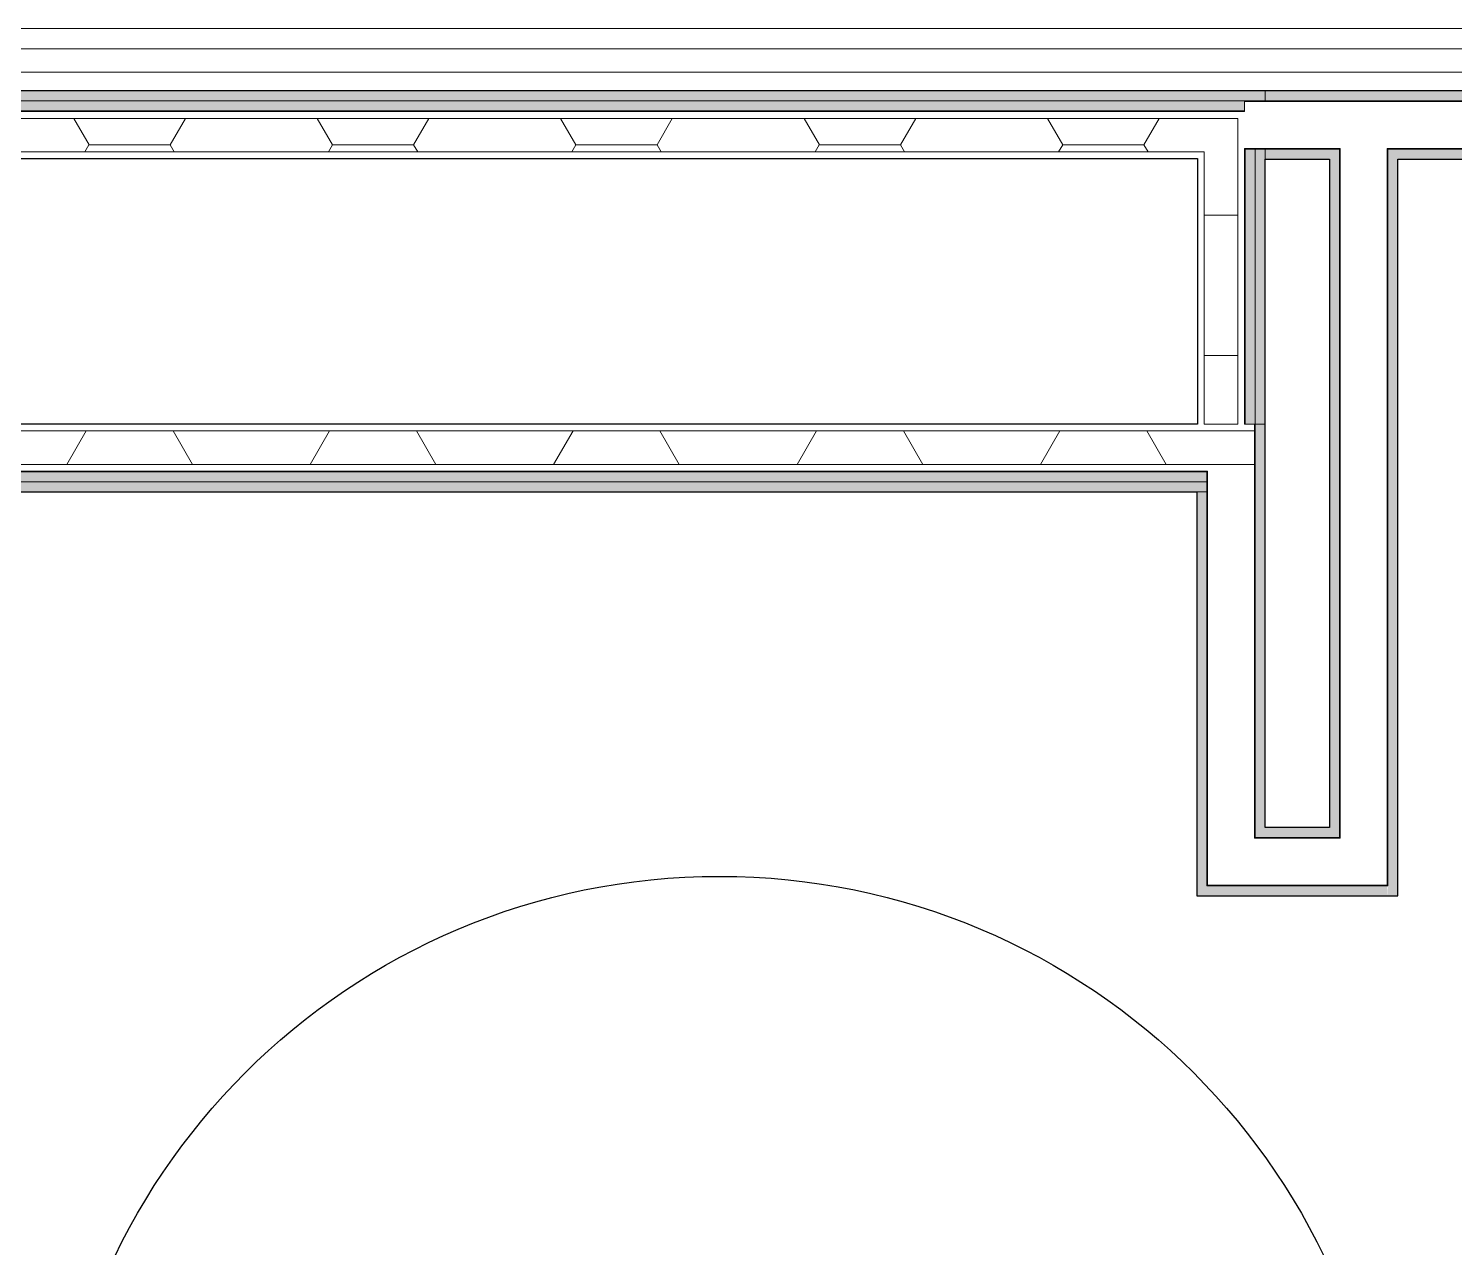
# Model space of a CAD drawing. Header units: millimetres. Extents: x 155920 to 295199, y -4084 to 97293.
# Drawn here: x 169682 to 171807, y 25183 to 27000 of the extents above; entities that cross this region are included whole.
import ezdxf

# ---------------------------------------------------------------- set-up
doc = ezdxf.new("R2010")
doc.units = ezdxf.units.MM
doc.header["$MEASUREMENT"] = 0
for name, color, linetype, lineweight in [('A-WALL', 7, 'CONTINUOUS', 9), ('A-WALL-PATT', 7, 'CONTINUOUS', 25), ('I-FURN', 8, 'CONTINUOUS', 9), ('I-WALL', 7, 'CONTINUOUS', 9)]:
    doc.layers.add(name, color=color, linetype=linetype, lineweight=lineweight)
doc.layers.add('Social Distancing', color=7, linetype='CONTINUOUS')

msp = doc.modelspace()

# ---------------------------------------------------------------- hatches: boundary and pattern name
at = {"layer": 'A-WALL-PATT', "lineweight": 5}
for points in [[(171494.1, 26892.3), (171525.1, 26892.3), (171525.1, 26907.3), (165917.8, 26907.3), (165917.8, 26892.3), (171094.4, 26892.3)], [(168702.3, 26877.3), (171494.1, 26877.3), (171494.1, 26892.3), (165948.8, 26891.3), (165948.8, 26877.3), (167506.3, 26877.3)], [(173310.1, 26892.3), (173325.1, 26892.3), (173325.1, 26907.3), (171525.1, 26907.3), (171525.1, 26892.3), (172290.5, 26892.3)], [(171509.1, 26410.5), (171510.1, 26410.5), (171510.1, 26820.3), (171495.1, 26820.3), (171495.1, 26410.5)], [(171723.1, 25707.3), (171723.1, 26805.3), (171708.1, 26805.3), (171708.1, 25707.3)], [(171525.1, 25794.3), (171525.1, 26410.5), (171510.1, 26410.5), (171510.1, 25794.3)], [(171438.1, 26324.5), (171438.1, 26339.5), (165932.8, 26339.5), (165932.8, 26324.5), (171094.4, 26324.5)], [(171708.1, 25707.3), (171707.1, 25722.3), (171438.1, 25722.3), (171438.1, 25707.3), (171692.4, 25707.3)]]:
    msp.add_hatch(color=256, dxfattribs=at).paths.add_polyline_path(points, flags=0)
at = {"layer": 'A-WALL-PATT', "lineweight": 9}
for points in [[(171510.1, 26410.5), (171525.1, 26410.5), (171525.1, 26820.3), (171510.1, 26820.3), (171510.1, 26615.8)], [(171636.1, 25794.3), (171636.1, 26805.3), (171621.1, 26805.3), (171621.1, 25794.3)], [(171423.1, 26309.5), (171438.1, 26309.5), (171438.1, 26324.5), (165917.8, 26324.5), (165917.8, 26309.5), (171094.4, 26309.5)], [(171438.1, 25707.3), (171438.1, 26309.5), (171423.1, 26309.5), (171423.1, 25707.3)], [(171621.1, 25794.3), (171621.1, 25809.3), (171525.1, 25809.3), (171525.1, 25794.3)]]:
    msp.add_hatch(color=256, dxfattribs=at).paths.add_polyline_path(points, flags=0)
h = msp.add_hatch(color=256, dxfattribs=at)
h.paths.add_polyline_path([(173238.1, 26805.3), (173238.1, 26820.3), (171708.1, 26820.3), (171708.1, 26805.3), (173223.1, 26805.3)], flags=0)
h.paths.add_polyline_path([(171525.1, 26805.3), (171636.1, 26805.3), (171636.1, 26820.3), (171525.1, 26820.3), (171525.1, 26806.3)], flags=0)

# ---------------------------------------------------------------- linework, layer by layer
at = {"layer": 'A-WALL'}
for p, q in [((171494.1, 26892.3), (165948.8, 26892.3)), ((171495.1, 26892.3), (171494.1, 26892.3)), ((171494.1, 26891.3), (171495.1, 26891.3)), ((171494.1, 26877.3), (171494.1, 26891.3)), ((171495.1, 26892.3), (171510.1, 26892.3)), ((171495.1, 26891.3), (171495.1, 26892.3)), ((171510.1, 26892.3), (171495.1, 26892.3)), ((171495.1, 26891.3), (171525.1, 26891.3)), ((171510.1, 26892.3), (171525.1, 26892.3)), ((171525.1, 26907.3), (171525.1, 26892.3)), ((171525.1, 26892.3), (171525.1, 26907.3)), ((173310.1, 26892.3), (171525.1, 26892.3)), ((173309.1, 26891.3), (171525.1, 26891.3)), ((171494.1, 26877.3), (165948.8, 26877.3)), ((171494.1, 26876.3), (165948.8, 26876.3)), ((171494.1, 26876.3), (171494.1, 26877.3)), ((171484.1, 26866.3), (165958.8, 26866.3)), ((171484.1, 26866.3), (171484.1, 26816.3)), ((171434.1, 26816.3), (166008.8, 26816.3)), ((171434.1, 26816.3), (171434.1, 26806.3)), ((171434.1, 26806.3), (171434.1, 26410.5)), ((171484.1, 26816.3), (171484.1, 26806.3)), ((171484.1, 26806.3), (171484.1, 26410.5)), ((171494.1, 26821.3), (171494.1, 26806.3)), ((171494.1, 26821.3), (171495.1, 26821.3)), ((171494.1, 26806.3), (171494.1, 26410.5)), ((171495.1, 26821.3), (171525.1, 26821.3)), ((171495.1, 26820.3), (171495.1, 26806.3)), ((171495.1, 26820.3), (171510.1, 26820.3)), ((171495.1, 26806.3), (171495.1, 26410.5)), ((171510.1, 26820.3), (171510.1, 26806.3)), ((171510.1, 26820.3), (171525.1, 26820.3)), ((171510.1, 26806.3), (171510.1, 26410.5)), ((171637.1, 26821.3), (171525.1, 26821.3)), ((171636.1, 26820.3), (171525.1, 26820.3)), ((171525.1, 26820.3), (171525.1, 26816.3)), ((171525.1, 26816.3), (171525.1, 26806.3)), ((171525.1, 26806.3), (171525.1, 26805.3)), ((171636.1, 26820.3), (171636.1, 26805.3)), ((171637.1, 26821.3), (171637.1, 26820.3)), ((171637.1, 26820.3), (171637.1, 26805.3)), ((173239.1, 26821.3), (171707.1, 26821.3)), ((171707.1, 26821.3), (171707.1, 26820.3)), ((171707.1, 26820.3), (171707.1, 26805.3)), ((173238.1, 26820.3), (171708.1, 26820.3)), ((171708.1, 26820.3), (171708.1, 26805.3)), ((171636.1, 25794.3), (171636.1, 26805.3)), ((171637.1, 25793.3), (171637.1, 26805.3)), ((171707.1, 25723.3), (171707.1, 26805.3)), ((171708.1, 25722.3), (171708.1, 26805.3)), ((171434.1, 26410.5), (171484.1, 26410.5)), ((171494.1, 26410.5), (171495.1, 26410.5)), ((171495.1, 26410.5), (171509.1, 26410.5)), ((171509.1, 26410.5), (171510.1, 26410.5)), ((171510.1, 26410.5), (171509.1, 26410.5)), ((171509.1, 26410.5), (171509.1, 26400.5)), ((171510.1, 26410.5), (171525.1, 26410.5)), ((171525.1, 26410.5), (171510.1, 26410.5)), ((171510.1, 26410.5), (171510.1, 26309.5)), ((171509.1, 26400.5), (166008.8, 26400.5)), ((171509.1, 26400.5), (171509.1, 26350.5)), ((171438.1, 26339.5), (165947.8, 26339.5)), ((171439.1, 26340.5), (165948.8, 26340.5)), ((171509.1, 26350.5), (165958.8, 26350.5)), ((171438.1, 26339.5), (171438.1, 26324.5)), ((171439.1, 26340.5), (171439.1, 26339.5)), ((171439.1, 26339.5), (171439.1, 26309.5)), ((171509.1, 26350.5), (171509.1, 26340.5)), ((171509.1, 26340.5), (171509.1, 26309.5)), ((171438.1, 26324.5), (165932.8, 26324.5)), ((171438.1, 26324.5), (171438.1, 26309.5)), ((171438.1, 26309.5), (171423.1, 26309.5)), ((171438.1, 25722.3), (171438.1, 26309.5)), ((171439.1, 25723.3), (171439.1, 26309.5)), ((171509.1, 25793.3), (171509.1, 26309.5)), ((171510.1, 25794.3), (171510.1, 26309.5)), ((171510.1, 25793.3), (171509.1, 25793.3)), ((171525.1, 25794.3), (171510.1, 25794.3)), ((171525.1, 25793.3), (171510.1, 25793.3)), ((171525.1, 25794.3), (171621.1, 25794.3)), ((171525.1, 25793.3), (171621.1, 25793.3)), ((171636.1, 25794.3), (171621.1, 25794.3)), ((171636.1, 25793.3), (171621.1, 25793.3)), ((171637.1, 25793.3), (171636.1, 25793.3)), ((171439.1, 25722.3), (171438.1, 25722.3)), ((171509.1, 25723.3), (171439.1, 25723.3)), ((171525.1, 25722.3), (171439.1, 25722.3)), ((171525.1, 25723.3), (171509.1, 25723.3)), ((171525.1, 25723.3), (171621.1, 25723.3)), ((171525.1, 25722.3), (171621.1, 25722.3)), ((171637.1, 25723.3), (171621.1, 25723.3)), ((171707.1, 25722.3), (171621.1, 25722.3)), ((171707.1, 25723.3), (171637.1, 25723.3)), ((171708.1, 25722.3), (171707.1, 25722.3))]:
    msp.add_line(p, q, dxfattribs=at)
at = {"layer": 'A-WALL-PATT', "linetype": 'Continuous', "lineweight": 9}
for p, q in [((169771.8, 26826.9), (169749, 26866.3)), ((169892.7, 26826.9), (169915.5, 26866.3)), ((170134.7, 26826.9), (170111.9, 26866.3)), ((170255.6, 26826.9), (170278.4, 26866.3)), ((170497.6, 26826.9), (170474.8, 26866.3)), ((170618.5, 26826.9), (170641.3, 26866.3)), ((170860.5, 26826.9), (170837.7, 26866.3)), ((170981.4, 26826.9), (171004.2, 26866.3)), ((171223.4, 26826.9), (171200.6, 26866.3)), ((171344.3, 26826.9), (171367.1, 26866.3)), ((169765.6, 26816.3), (169771.7, 26826.9)), ((169771.7, 26826.9), (169892.7, 26826.9)), ((169771.7, 26826.9), (169771.7, 26826.9)), ((169771.7, 26826.9), (169771.7, 26826.9)), ((169898.9, 26816.3), (169892.8, 26826.9)), ((170128.5, 26816.3), (170134.6, 26826.9)), ((170134.6, 26826.9), (170255.6, 26826.9)), ((170134.6, 26826.9), (170134.6, 26826.9)), ((170134.6, 26826.9), (170134.6, 26826.9)), ((170261.8, 26816.3), (170255.7, 26826.9)), ((170491.4, 26816.3), (170497.5, 26826.9)), ((170497.5, 26826.9), (170618.5, 26826.9)), ((170497.5, 26826.9), (170497.5, 26826.9)), ((170497.5, 26826.9), (170497.5, 26826.9)), ((170624.7, 26816.3), (170618.6, 26826.9)), ((170854.3, 26816.3), (170860.4, 26826.9)), ((170860.4, 26826.9), (170981.4, 26826.9)), ((170860.4, 26826.9), (170860.4, 26826.9)), ((170860.4, 26826.9), (170860.4, 26826.9)), ((170987.6, 26816.3), (170981.5, 26826.9)), ((171217.2, 26816.3), (171223.3, 26826.9)), ((171223.3, 26826.9), (171344.3, 26826.9)), ((171223.3, 26826.9), (171223.3, 26826.9)), ((171223.3, 26826.9), (171223.3, 26826.9)), ((171350.5, 26816.3), (171344.4, 26826.9)), ((171434.1, 26722.2), (171484.1, 26722.2)), ((171434.1, 26512.7), (171484.1, 26512.7)), ((169738.6, 26350.5), (169767.5, 26400.5)), ((169925.9, 26350.5), (169897, 26400.5)), ((170101.5, 26350.5), (170130.4, 26400.5)), ((170288.8, 26350.5), (170259.9, 26400.5)), ((170464.4, 26350.5), (170493.3, 26400.5)), ((170651.7, 26350.5), (170622.8, 26400.5)), ((170827.3, 26350.5), (170856.2, 26400.5)), ((171014.6, 26350.5), (170985.7, 26400.5)), ((171190.2, 26350.5), (171219.1, 26400.5)), ((171377.5, 26350.5), (171348.6, 26400.5))]:
    msp.add_line(p, q, dxfattribs=at)
at = {"layer": 'I-FURN'}
for p, q in [((169584.2, 27000.2), (171984.2, 27000.2)), ((171984.2, 26970.2), (169584.2, 26970.2)), ((171984.2, 26970.2), (169584.2, 26970.2)), ((169584.2, 26935.2), (171984.2, 26935.2))]:
    msp.add_line(p, q, dxfattribs=at)
at = {"layer": 'I-WALL', "lineweight": 30}
for p, q in [((171525.1, 26907.3), (165917.8, 26907.3)), ((173325.1, 26907.3), (171525.1, 26907.3)), ((166018.8, 26806.3), (171424.1, 26806.3)), ((171424.1, 26806.3), (171424.1, 26410.5)), ((171525.1, 26410.5), (171525.1, 26805.3)), ((171525.1, 26805.3), (171621.1, 26805.3)), ((171621.1, 26805.3), (171621.1, 25809.3)), ((171723.1, 26805.3), (173223.1, 26805.3)), ((171723.1, 25707.3), (171723.1, 26805.3)), ((171424.1, 26410.5), (166018.8, 26410.5)), ((171525.1, 26309.5), (171525.1, 26410.5)), ((165917.8, 26309.5), (171423.1, 26309.5)), ((171423.1, 26309.5), (171423.1, 25707.3)), ((171525.1, 25809.3), (171525.1, 26309.5)), ((171621.1, 25809.3), (171525.1, 25809.3)), ((171423.1, 25707.3), (171438.1, 25707.3)), ((171438.1, 25707.3), (171525.1, 25707.3)), ((171525.1, 25707.3), (171621.1, 25707.3)), ((171621.1, 25707.3), (171708.1, 25707.3)), ((171708.1, 25707.3), (171723.1, 25707.3))]:
    msp.add_line(p, q, dxfattribs=at)
at = {"layer": 'Social Distancing'}
msp.add_circle((170711.5, 24736.3), 1000, dxfattribs=at)
msp.add_circle((170711.5, 24736.3), 1000, dxfattribs=at)

doc.saveas('drawing.dxf')
